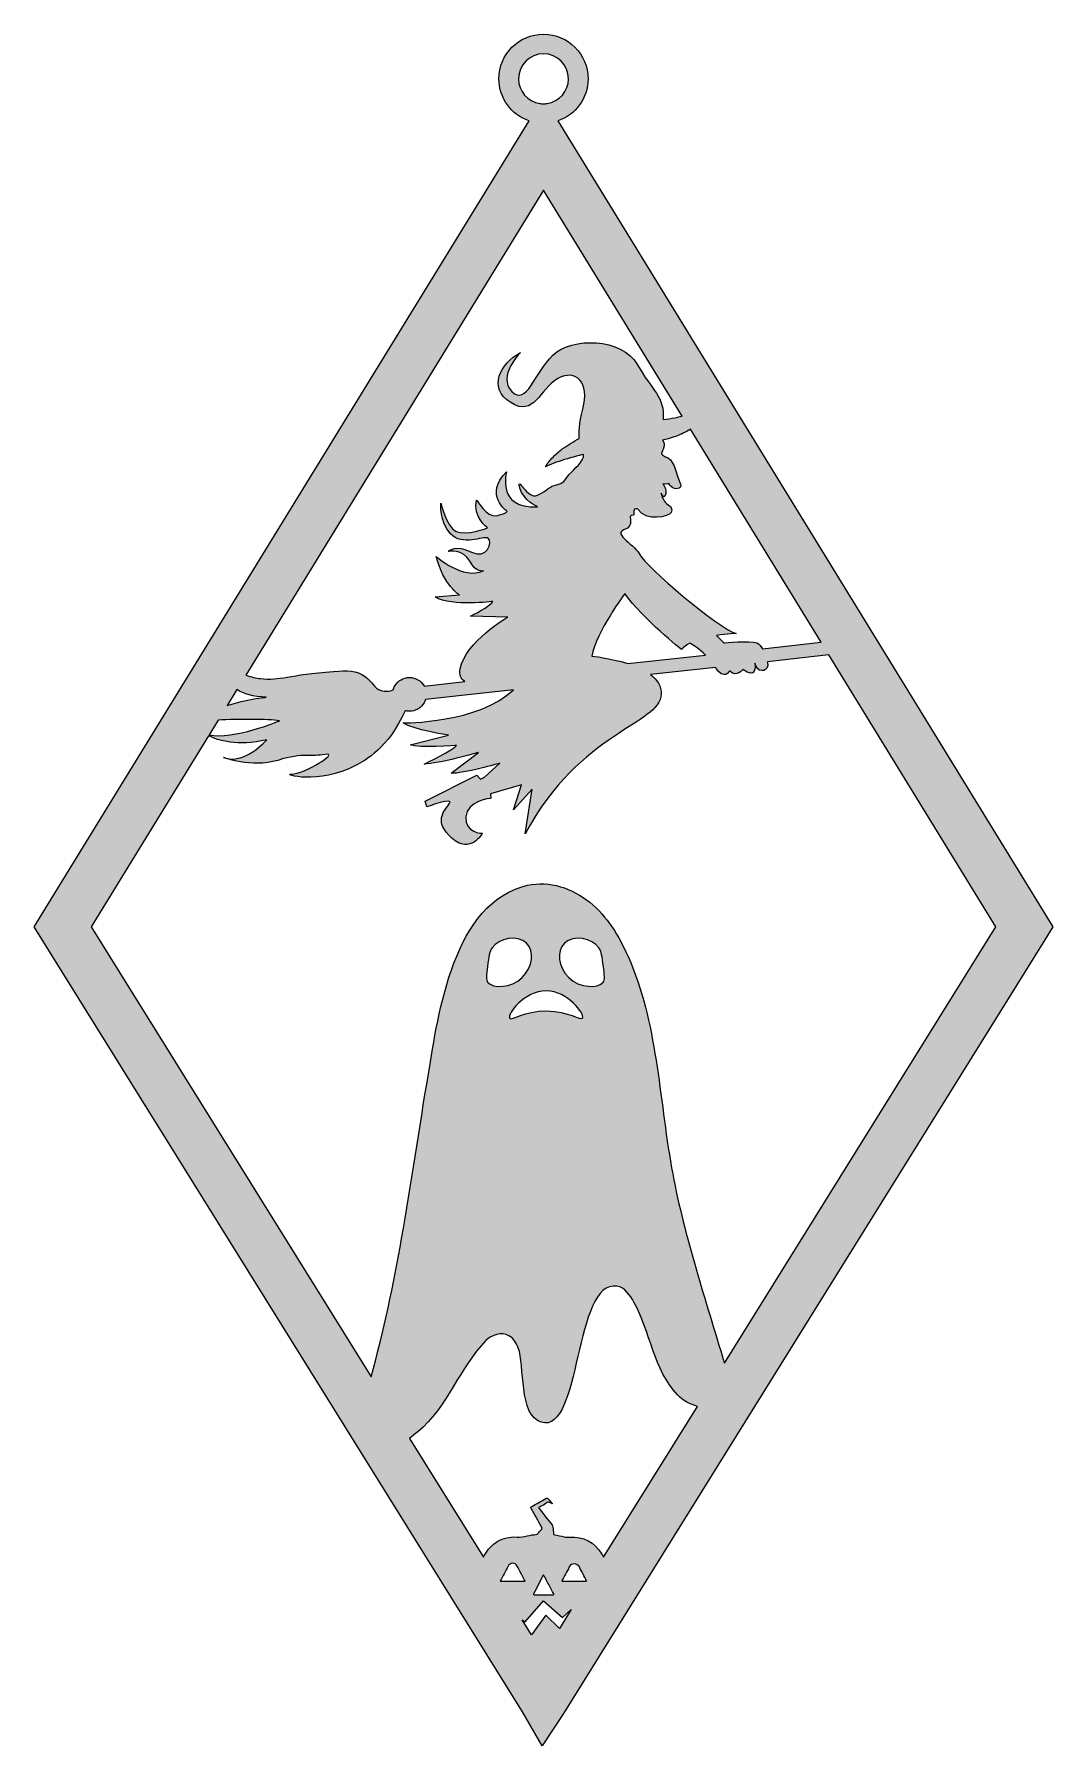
# Model space of a CAD drawing. Extents: x 692 to 2308, y -2858 to -141.
import ezdxf

# ---------------------------------------------------------------- set-up
doc = ezdxf.new("R2010")
doc.units = 0
doc.header["$MEASUREMENT"] = 0
doc.layers.add('Layer 1', color=7, linetype='Continuous')

msp = doc.modelspace()

# ---------------------------------------------------------------- hatches: boundary and pattern name
at = {"layer": 'Layer 1', "true_color": 0x6870b5}
h = msp.add_hatch(color=173, dxfattribs=at)
h.dxf.hatch_style = 2
edge = h.paths.add_edge_path()
edge.add_spline(control_points=[(1523.4, -278.8), (1551.2, -269.3), (1571.1, -243), (1571.1, -211.9), (1571.1, -172.9), (1539.4, -141.2), (1500.4, -141.2), (1461.4, -141.2), (1429.7, -172.9), (1429.7, -211.9), (1429.7, -243), (1449.7, -269.3), (1477.5, -278.8), (1477.5, -278.8), (692.4, -1558.4), (692.4, -1558.4), (692.4, -1558.4), (1466.9, -2804.4), (1466.9, -2804.4), (1466.9, -2804.4), (1498.2, -2858.2), (1498.2, -2858.2), (1498.2, -2858.2), (1532.4, -2806.8), (1532.4, -2806.8), (1532.4, -2806.8), (2295.9, -1578.6), (2295.9, -1578.6), (2295.9, -1578.6), (2308.5, -1558.4), (2308.5, -1558.4), (2308.5, -1558.4), (1523.4, -278.8), (1523.4, -278.8)], knot_values=[0, 0, 0, 0, 1, 1, 1, 2, 2, 2, 3, 3, 3, 4, 4, 4, 5, 5, 5, 6, 6, 6, 7, 7, 7, 8, 8, 8, 9, 9, 9, 10, 10, 10, 11, 11, 11, 11], degree=3, periodic=1)
edge = h.paths.add_edge_path()
edge.add_spline(control_points=[(1653.9, -968.3), (1647.7, -953), (1609.6, -934.6), (1628, -928), (1646.5, -921.5), (1634.2, -905.6), (1639.8, -905.3), (1645.4, -905), (1643.8, -902.6), (1643.9, -897.7), (1644.1, -892.7), (1650.1, -895.1), (1650.1, -895.1), (1663, -916), (1699.9, -907), (1702.9, -900.5), (1705.9, -894), (1702.6, -891.8), (1695.9, -886.5), (1689.2, -881.3), (1687, -869.8), (1687, -869.8), (1687, -869.8), (1691.2, -880.2), (1694, -872.1), (1696.9, -864), (1690, -854.7), (1690, -854.7), (1698, -856.5), (1699.3, -854.1), (1699.3, -854.1), (1703.1, -864.3), (1714.2, -864), (1717.2, -860.6), (1720.2, -857.3), (1718, -859.3), (1710.4, -834.5), (1702.8, -809.7), (1695.4, -814.5), (1691.3, -810.4), (1687.2, -806.2), (1685.6, -810.7), (1690.7, -798.6), (1693, -793.2), (1691.6, -789), (1689.3, -785.9), (1692.4, -785.2), (1695.4, -784.4), (1698.5, -783.4), (1698.5, -783.4), (1707.9, -780.5), (1707.9, -780.5), (1711, -779.3), (1714.2, -778), (1717.3, -776.8), (1720.4, -775.7), (1723.5, -774), (1726.6, -772.4), (1726.6, -772.4), (1731.2, -770), (1731.2, -770), (1732, -769.5), (1732.7, -768.9), (1733.5, -768.4), (1733.5, -768.4), (1940.9, -1106.5), (1940.9, -1106.5), (1940.9, -1106.5), (1848.1, -1116.7), (1848.1, -1116.7), (1845.4, -1112.3), (1842.2, -1108.7), (1838.9, -1107.4), (1828.4, -1103.3), (1786.7, -1107.4), (1786.7, -1107.4), (1786.7, -1107.4), (1774.8, -1095.5), (1774.8, -1095.5), (1792.1, -1092.8), (1806.3, -1092.5), (1806.3, -1092.5), (1779.2, -1086.1), (1660.1, -983.5), (1653.9, -968.3)], knot_values=[0, 0, 0, 0, 1, 1, 1, 2, 2, 2, 3, 3, 3, 4, 4, 4, 5, 5, 5, 6, 6, 6, 7, 7, 7, 8, 8, 8, 9, 9, 9, 10, 10, 10, 11, 11, 11, 12, 12, 12, 13, 13, 13, 14, 14, 14, 15, 15, 15, 16, 16, 16, 17, 17, 17, 18, 18, 18, 19, 19, 19, 20, 20, 20, 21, 21, 21, 22, 22, 22, 23, 23, 23, 24, 24, 24, 25, 25, 25, 26, 26, 26, 27, 27, 27, 28, 28, 28, 28], degree=3, periodic=1)
edge = h.paths.add_edge_path()
edge.add_spline(control_points=[(1757.7, -1126.7), (1757.7, -1126.7), (1634, -1140.3), (1634, -1140.3), (1605.8, -1131.2), (1576.9, -1128.5), (1576.9, -1128.5), (1584.6, -1089.5), (1629.5, -1029.3), (1629.5, -1029.3), (1658.8, -1070), (1719.4, -1117.9), (1719.4, -1117.9), (1722.6, -1114), (1727.3, -1110.7), (1732.6, -1107.9), (1736.4, -1110), (1747.2, -1116.6), (1757.7, -1126.7)], knot_values=[0, 0, 0, 0, 1, 1, 1, 2, 2, 2, 3, 3, 3, 4, 4, 4, 5, 5, 5, 6, 6, 6, 6], degree=3, periodic=1)
edge = h.paths.add_edge_path()
edge.add_spline(control_points=[(1460.8, -211.9), (1460.8, -190), (1478.5, -172.2), (1500.4, -172.2), (1522.4, -172.2), (1540.1, -190), (1540.1, -211.9), (1540.1, -231.8), (1525.5, -248.3), (1506.4, -251.1), (1504.4, -251.5), (1502.4, -251.7), (1500.4, -251.7), (1498.4, -251.7), (1496.4, -251.5), (1494.4, -251.1), (1475.4, -248.3), (1460.8, -231.8), (1460.8, -211.9)], knot_values=[0, 0, 0, 0, 1, 1, 1, 2, 2, 2, 3, 3, 3, 4, 4, 4, 5, 5, 5, 6, 6, 6, 6], degree=3, periodic=1)
edge = h.paths.add_edge_path()
edge.add_spline(control_points=[(1500.4, -388.6), (1500.4, -388.6), (1720.6, -747.4), (1720.6, -747.4), (1716.8, -748.4), (1712.8, -749.3), (1708.9, -750), (1702.9, -751.2), (1696.6, -752), (1690.2, -752.8), (1693.4, -717.2), (1672.5, -706.5), (1649.4, -665.9), (1624.8, -622.6), (1545.1, -621.8), (1515.4, -650.6), (1485.8, -679.5), (1473.9, -732), (1450.1, -708.3), (1426.4, -684.5), (1463.7, -646.4), (1463.7, -646.4), (1432.3, -664.2), (1411.1, -702.4), (1448.5, -726.1), (1485.8, -749.8), (1494.2, -704.1), (1523.1, -687.9), (1551.9, -671.8), (1574, -693.9), (1562.9, -736.3), (1556.9, -759.6), (1556.5, -774.4), (1557.3, -783), (1547.9, -787.8), (1538.8, -793.3), (1530.3, -799.6), (1525.1, -803.6), (1520.1, -807.7), (1515.6, -812.5), (1511, -817.2), (1506.7, -822.1), (1503.6, -827.9), (1515.2, -822.4), (1526.7, -818.6), (1538.3, -815.2), (1546.9, -812.6), (1555.5, -810.4), (1564.1, -808.4), (1565.1, -820.1), (1548.4, -831.1), (1541.3, -840.2), (1533.9, -849.7), (1532, -854.8), (1521, -856.5), (1509.9, -858.2), (1507.2, -865.6), (1490.9, -873), (1474.5, -880.4), (1458, -840.6), (1462.7, -860.7), (1462.7, -861.1), (1462.8, -861.5), (1463, -861.9), (1468.2, -881.3), (1490.9, -891.5), (1490.9, -891.5), (1424.9, -895.1), (1441.9, -835.7), (1441.9, -835.7), (1405.2, -872.4), (1442.7, -898.7), (1442.7, -898.7), (1442.7, -898.7), (1441, -902.5), (1425.8, -905.5), (1410.5, -908.4), (1394.4, -880.9), (1394.4, -880.9), (1387, -907.4), (1411.8, -924.8), (1411.8, -924.8), (1411.8, -924.8), (1377.4, -938.1), (1361.7, -930.5), (1346.1, -922.8), (1337.8, -885.5), (1337.8, -885.5), (1337.8, -885.5), (1334.6, -914.2), (1352.8, -934.3), (1371.1, -954.4), (1405, -937), (1412.8, -941.5), (1420.7, -946), (1410.7, -976.5), (1386.1, -963.3), (1361.5, -950.2), (1349.4, -962.1), (1349.4, -962.1), (1349.4, -962.1), (1373.2, -958.2), (1383.4, -977.5), (1393.5, -996.8), (1405.4, -993.2), (1405.4, -993.2), (1372.3, -1007.9), (1330.4, -970.3), (1330.4, -970.3), (1341.8, -1016.1), (1367.3, -1031.4), (1367.3, -1031.4), (1367.3, -1031.4), (1328.5, -1034.6), (1328.5, -1034.6), (1355.8, -1050.5), (1420, -1041.6), (1420, -1041.6), (1417.5, -1048.6), (1384.4, -1065.1), (1384.4, -1065.1), (1384.4, -1065.1), (1443.6, -1066.4), (1443.6, -1066.4), (1443.6, -1066.4), (1376.8, -1105.2), (1368.2, -1148.7), (1366.4, -1157.9), (1369.5, -1164.4), (1375.4, -1168.8), (1375.4, -1168.8), (1311.1, -1175.9), (1311.1, -1175.9), (1311.1, -1175.8), (1311, -1175.8), (1311, -1175.7), (1306.2, -1167.4), (1297.3, -1162.3), (1287.8, -1162.3), (1278.2, -1162.3), (1269.3, -1167.4), (1264.5, -1175.7), (1263.3, -1177.8), (1262.4, -1179.9), (1261.8, -1182.1), (1255.7, -1184.3), (1249.1, -1185.2), (1242.8, -1183.2), (1231.3, -1179.6), (1228.9, -1169.1), (1217.4, -1160.7), (1204.1, -1151), (1188.6, -1151.2), (1167.3, -1152.7), (1096.7, -1157.5), (1081.9, -1168.2), (1051.2, -1164.1), (1044.7, -1163.3), (1036.9, -1161.6), (1028.1, -1158.5), (1028.1, -1158.5), (1500.4, -388.6), (1500.4, -388.6)], knot_values=[0, 0, 0, 0, 1, 1, 1, 2, 2, 2, 3, 3, 3, 4, 4, 4, 5, 5, 5, 6, 6, 6, 7, 7, 7, 8, 8, 8, 9, 9, 9, 10, 10, 10, 11, 11, 11, 12, 12, 12, 13, 13, 13, 14, 14, 14, 15, 15, 15, 16, 16, 16, 17, 17, 17, 18, 18, 18, 19, 19, 19, 20, 20, 20, 21, 21, 21, 22, 22, 22, 23, 23, 23, 24, 24, 24, 25, 25, 25, 26, 26, 26, 27, 27, 27, 28, 28, 28, 29, 29, 29, 30, 30, 30, 31, 31, 31, 32, 32, 32, 33, 33, 33, 34, 34, 34, 35, 35, 35, 36, 36, 36, 37, 37, 37, 38, 38, 38, 39, 39, 39, 40, 40, 40, 41, 41, 41, 42, 42, 42, 43, 43, 43, 44, 44, 44, 45, 45, 45, 46, 46, 46, 47, 47, 47, 48, 48, 48, 49, 49, 49, 50, 50, 50, 51, 51, 51, 52, 52, 52, 53, 53, 53, 54, 54, 54, 54], degree=3, periodic=1)
edge = h.paths.add_edge_path()
edge.add_spline(control_points=[(984.3, -1229.9), (1015, -1228.8), (1063.3, -1227.8), (1081.7, -1231.1), (1081.7, -1231.1), (1007.5, -1262.2), (970, -1253.2), (970, -1253.2), (984.3, -1229.9), (984.3, -1229.9)], knot_values=[0, 0, 0, 0, 1, 1, 1, 2, 2, 2, 3, 3, 3, 3], degree=3, periodic=1)
edge = h.paths.add_edge_path()
edge.add_spline(control_points=[(1014, -1181.5), (1024.7, -1188.1), (1039.6, -1193), (1060.5, -1193.8), (1060.5, -1193.8), (1028.4, -1196.5), (998.3, -1207), (998.3, -1207), (1014, -1181.5), (1014, -1181.5)], knot_values=[0, 0, 0, 0, 1, 1, 1, 2, 2, 2, 3, 3, 3, 3], degree=3, periodic=1)
h.paths.add_polyline_path([(1471.6, -2661.3), (1500.7, -2628.1), (1530.7, -2654.4), (1544.4, -2641.9), (1525.6, -2672.1), (1503.9, -2650.9), (1481.5, -2681.9), (1466.7, -2658.2)])
edge = h.paths.add_edge_path()
edge.add_spline(control_points=[(1431.9, -2597.1), (1436, -2589), (1440.1, -2581.1), (1444.2, -2573), (1447.3, -2567.2), (1455.6, -2567.1), (1458.7, -2572.9), (1463, -2581), (1467.2, -2588.9), (1471.6, -2597.1), (1471.6, -2597.1), (1431.9, -2597.1), (1431.9, -2597.1)], knot_values=[0, 0, 0, 0, 1, 1, 1, 2, 2, 2, 3, 3, 3, 4, 4, 4, 4], degree=3, periodic=1)
edge = h.paths.add_edge_path()
edge.add_spline(control_points=[(1484.8, -2617), (1489.8, -2607.2), (1494.9, -2597.4), (1499.9, -2587.5), (1500, -2587.4), (1500.2, -2587.2), (1500.5, -2586.8), (1503.7, -2592.8), (1506.8, -2598.5), (1509.9, -2604.2), (1512.1, -2608.5), (1514.4, -2612.8), (1516.7, -2617), (1517.3, -2618.2), (1517.2, -2618.6), (1515.7, -2618.6), (1505.8, -2618.6), (1495.8, -2618.6), (1485.8, -2618.6), (1484.6, -2618.6), (1484, -2618.4), (1484.8, -2617)], knot_values=[0, 0, 0, 0, 1, 1, 1, 2, 2, 2, 3, 3, 3, 4, 4, 4, 5, 5, 5, 6, 6, 6, 7, 7, 7, 7], degree=3, periodic=1)
edge = h.paths.add_edge_path()
edge.add_spline(control_points=[(1529.3, -2597.1), (1533.3, -2589.5), (1537.4, -2581.9), (1541.4, -2574.3), (1544.8, -2567.9), (1554, -2568), (1557.4, -2574.4), (1561.3, -2581.9), (1565.3, -2589.4), (1568.8, -2597.1), (1568.8, -2597.1), (1529.3, -2597.1), (1529.3, -2597.1)], knot_values=[0, 0, 0, 0, 1, 1, 1, 2, 2, 2, 3, 3, 3, 4, 4, 4, 4], degree=3, periodic=1)
edge = h.paths.add_edge_path()
edge.add_spline(control_points=[(1595.9, -2559), (1595, -2557.3), (1594.2, -2555.6), (1593.1, -2553.9), (1581.1, -2534.8), (1564.1, -2525.6), (1541.4, -2527), (1538.7, -2527.2), (1536.1, -2527.5), (1533.4, -2526.7), (1528.3, -2525.2), (1523.1, -2524.2), (1517.9, -2523.6), (1516.8, -2523.4), (1516.5, -2522.9), (1516.4, -2521.8), (1516.1, -2518.3), (1515.6, -2514.7), (1515.3, -2511.1), (1515.2, -2509.8), (1514.7, -2508.8), (1514, -2507.7), (1507.2, -2499.1), (1500.5, -2490.4), (1493.8, -2481.7), (1493, -2480.6), (1492, -2479.9), (1495.5, -2478.5), (1498.9, -2477.3), (1502, -2475.5), (1504.5, -2473), (1506.1, -2471.4), (1507.1, -2470.9), (1508.4, -2471.6), (1510.3, -2472.4), (1512.2, -2473.1), (1514.1, -2473.9), (1514.2, -2473.8), (1514.4, -2473.7), (1514.5, -2473.5), (1512.3, -2471.2), (1510.2, -2469), (1508.2, -2466.6), (1507, -2465.2), (1506, -2464.9), (1504.3, -2465.9), (1496.8, -2470.1), (1489.3, -2474.2), (1481.8, -2478.2), (1480, -2479.1), (1479.9, -2479.8), (1480.8, -2481.5), (1486.5, -2491.5), (1492.1, -2501.6), (1497.7, -2511.6), (1498.5, -2512.9), (1498.5, -2513.8), (1497.2, -2515), (1495.1, -2517), (1493.4, -2519.3), (1491.5, -2521.5), (1490.8, -2522.3), (1490.1, -2522.7), (1489, -2522.8), (1484.2, -2523.2), (1479.4, -2523.9), (1474.6, -2524.9), (1469.2, -2526.1), (1463.9, -2527.4), (1458, -2526.9), (1445.9, -2526), (1434.4, -2528.9), (1424.3, -2536), (1415.8, -2542), (1409.7, -2549.9), (1405, -2558.9), (1405, -2558.9), (1287.7, -2370.2), (1287.7, -2370.2), (1291.9, -2367.1), (1296.3, -2363.7), (1300.8, -2360), (1348.6, -2320.5), (1367.3, -2256.7), (1409, -2215.1), (1418.5, -2205.6), (1433.8, -2200.7), (1445.5, -2207.2), (1452.8, -2211.3), (1457.3, -2218.9), (1460.4, -2226.6), (1471.2, -2254.1), (1460.5, -2333.5), (1497, -2344.7), (1560.3, -2364), (1548.6, -2117.9), (1616.9, -2128.7), (1629.6, -2130.7), (1637.7, -2142.8), (1644, -2154), (1669.5, -2199.6), (1675.5, -2262.6), (1712.9, -2300.9), (1721.8, -2310), (1733.3, -2316.6), (1744.7, -2319.6), (1744.7, -2319.6), (1595.9, -2559), (1595.9, -2559)], knot_values=[0, 0, 0, 0, 1, 1, 1, 2, 2, 2, 3, 3, 3, 4, 4, 4, 5, 5, 5, 6, 6, 6, 7, 7, 7, 8, 8, 8, 9, 9, 9, 10, 10, 10, 11, 11, 11, 12, 12, 12, 13, 13, 13, 14, 14, 14, 15, 15, 15, 16, 16, 16, 17, 17, 17, 18, 18, 18, 19, 19, 19, 20, 20, 20, 21, 21, 21, 22, 22, 22, 23, 23, 23, 24, 24, 24, 25, 25, 25, 26, 26, 26, 27, 27, 27, 28, 28, 28, 29, 29, 29, 30, 30, 30, 31, 31, 31, 32, 32, 32, 33, 33, 33, 34, 34, 34, 35, 35, 35, 36, 36, 36, 36], degree=3, periodic=1)
edge = h.paths.add_edge_path()
edge.add_spline(control_points=[(1562.5, -1703.1), (1559.6, -1707.7), (1540.1, -1691.9), (1505.4, -1691.7), (1469.8, -1691.5), (1449.7, -1707.9), (1446.6, -1703.1), (1442.8, -1697), (1469.5, -1659.9), (1504.6, -1660), (1539.6, -1660), (1566.3, -1697), (1562.5, -1703.1)], knot_values=[0, 0, 0, 0, 1, 1, 1, 2, 2, 2, 3, 3, 3, 4, 4, 4, 4], degree=3, periodic=1)
edge = h.paths.add_edge_path()
edge.add_spline(control_points=[(1533.6, -1584.2), (1548.1, -1569.7), (1577.5, -1577), (1588.2, -1591.3), (1592.4, -1597.1), (1593.4, -1605.2), (1595.5, -1621.3), (1597.3, -1635.1), (1598.1, -1642), (1595.3, -1645.9), (1587.3, -1656.7), (1557.4, -1655.4), (1540.7, -1638.8), (1523.7, -1621.8), (1520.5, -1597.3), (1533.6, -1584.2)], knot_values=[0, 0, 0, 0, 1, 1, 1, 2, 2, 2, 3, 3, 3, 4, 4, 4, 5, 5, 5, 5], degree=3, periodic=1)
edge = h.paths.add_edge_path()
edge.add_spline(control_points=[(1466.4, -1638.8), (1449.7, -1655.4), (1419.8, -1656.7), (1411.8, -1645.9), (1409, -1642), (1409.8, -1635.1), (1411.6, -1621.3), (1413.7, -1605.2), (1414.7, -1597.1), (1418.9, -1591.3), (1429.6, -1577), (1459, -1569.7), (1473.5, -1584.2), (1486.6, -1597.3), (1483.4, -1621.8), (1466.4, -1638.8)], knot_values=[0, 0, 0, 0, 1, 1, 1, 2, 2, 2, 3, 3, 3, 4, 4, 4, 5, 5, 5, 5], degree=3, periodic=1)
edge = h.paths.add_edge_path()
edge.add_spline(control_points=[(1787.4, -2251), (1786.4, -2247.6), (1785.4, -2244.1), (1784.4, -2240.8), (1754.8, -2141.4), (1721.9, -2042.7), (1703.7, -1940.7), (1683.6, -1827.9), (1681.1, -1709.8), (1634.6, -1605.1), (1620.3, -1572.8), (1601.4, -1541.7), (1574, -1519.3), (1546.6, -1497), (1509.7, -1484.4), (1475.2, -1492.2), (1357.4, -1518.8), (1334, -1694.9), (1317.8, -1791.7), (1303.2, -1879.3), (1290.7, -1966.4), (1275.4, -2052.9), (1262.3, -2126.5), (1247.2, -2199.6), (1226.9, -2272.4), (1226.9, -2272.4), (782.9, -1558.1), (782.9, -1558.1), (782.9, -1558.1), (969, -1254.8), (969, -1254.8), (983.9, -1262.3), (1015, -1272.6), (1061.3, -1261.2), (1061.3, -1261.2), (1025.3, -1302.8), (992.6, -1289.2), (992.6, -1289.2), (1036.7, -1306.6), (1078.7, -1293.9), (1120.7, -1281.1), (1130.9, -1288.8), (1154.2, -1284.5), (1177.5, -1280.3), (1121.5, -1315.9), (1099.9, -1315.9), (1085.6, -1315.9), (1143.3, -1333.3), (1202.4, -1301.9), (1217.4, -1294), (1254.5, -1274.7), (1280.9, -1215.1), (1283.1, -1215.7), (1285.4, -1216), (1287.8, -1216), (1297.3, -1216), (1306.2, -1210.9), (1311, -1202.5), (1312, -1200.8), (1312.7, -1199.1), (1313.3, -1197.2), (1313.3, -1197.2), (1452.7, -1181.8), (1452.7, -1181.8), (1398.8, -1235.1), (1277.9, -1234.6), (1277.9, -1234.6), (1292.5, -1244.8), (1349.8, -1254), (1349.8, -1254), (1349.8, -1254), (1288.7, -1269.3), (1288.7, -1269.3), (1301.4, -1274.7), (1362.5, -1270.2), (1362.5, -1270.2), (1360.6, -1275.6), (1311, -1299.8), (1311, -1299.8), (1332.6, -1299.8), (1397.5, -1281.4), (1397.5, -1281.4), (1397.5, -1281.4), (1353.9, -1314.4), (1353.9, -1314.4), (1372.3, -1315.4), (1430.9, -1298.5), (1430.9, -1298.5), (1430.9, -1298.5), (1406.7, -1320.8), (1406.7, -1320.8), (1406.7, -1320.8), (1400.6, -1323.6), (1400.6, -1323.6), (1400.6, -1323.6), (1394.6, -1317.6), (1394.6, -1317.6), (1394.6, -1317.6), (1312.9, -1358.9), (1312.9, -1358.9), (1312.9, -1358.9), (1315.1, -1367.9), (1315.1, -1367.9), (1315.1, -1367.9), (1360.3, -1351), (1351, -1363.1), (1341.8, -1375.2), (1325.9, -1391.1), (1355.2, -1417.5), (1384.4, -1443.9), (1403.5, -1409.8), (1403.5, -1409.8), (1403.5, -1409.8), (1375.8, -1409.5), (1377.1, -1383.7), (1378.4, -1358), (1416.7, -1354), (1416.7, -1354), (1416.7, -1354), (1416.2, -1346.9), (1416.2, -1346.9), (1416.2, -1346.9), (1465.8, -1332.9), (1465.8, -1332.9), (1465.8, -1332.9), (1453.1, -1372.3), (1453.1, -1372.3), (1453.1, -1372.3), (1482.4, -1339.9), (1482.4, -1339.9), (1482.4, -1339.9), (1471.6, -1410.5), (1471.6, -1410.5), (1558.7, -1247), (1684.6, -1238.3), (1687.2, -1188.7), (1687.8, -1176), (1680.9, -1165.9), (1670.3, -1157.8), (1670.3, -1157.8), (1773.4, -1146.5), (1773.4, -1146.5), (1786.9, -1168.6), (1795.8, -1151.8), (1795.8, -1151.8), (1806.3, -1163.4), (1816.6, -1149.7), (1816.6, -1149.7), (1838.2, -1165.8), (1836.5, -1144.5), (1835.8, -1139.6), (1835.8, -1139.6), (1835.9, -1139.6), (1835.9, -1139.6), (1839.5, -1156.8), (1854.2, -1152.4), (1856, -1144.9), (1856.5, -1143.2), (1856.3, -1140.5), (1855.8, -1137.4), (1855.8, -1137.4), (1953.2, -1126.6), (1953.2, -1126.6), (1953.2, -1126.6), (2218, -1558.1), (2218, -1558.1), (2218, -1558.1), (1787.4, -2251), (1787.4, -2251)], knot_values=[0, 0, 0, 0, 1, 1, 1, 2, 2, 2, 3, 3, 3, 4, 4, 4, 5, 5, 5, 6, 6, 6, 7, 7, 7, 8, 8, 8, 9, 9, 9, 10, 10, 10, 11, 11, 11, 12, 12, 12, 13, 13, 13, 14, 14, 14, 15, 15, 15, 16, 16, 16, 17, 17, 17, 18, 18, 18, 19, 19, 19, 20, 20, 20, 21, 21, 21, 22, 22, 22, 23, 23, 23, 24, 24, 24, 25, 25, 25, 26, 26, 26, 27, 27, 27, 28, 28, 28, 29, 29, 29, 30, 30, 30, 31, 31, 31, 32, 32, 32, 33, 33, 33, 34, 34, 34, 35, 35, 35, 36, 36, 36, 37, 37, 37, 38, 38, 38, 39, 39, 39, 40, 40, 40, 41, 41, 41, 42, 42, 42, 43, 43, 43, 44, 44, 44, 45, 45, 45, 46, 46, 46, 47, 47, 47, 48, 48, 48, 49, 49, 49, 50, 50, 50, 51, 51, 51, 52, 52, 52, 53, 53, 53, 54, 54, 54, 55, 55, 55, 56, 56, 56, 56], degree=3, periodic=1)

# ---------------------------------------------------------------- linework, layer by layer
at = {"layer": 'Layer 1', "lineweight": 0}
msp.add_lwpolyline([(1471.6, -2661.3), (1500.7, -2628.1), (1530.7, -2654.4), (1544.4, -2641.9), (1525.6, -2672.1), (1503.9, -2650.9), (1481.5, -2681.9), (1466.7, -2658.2), (1471.6, -2661.3)], dxfattribs=at)
for points, knots in [([(1523.4, -278.8), (1551.2, -269.3), (1571.1, -243), (1571.1, -211.9), (1571.1, -172.9), (1539.4, -141.2), (1500.4, -141.2), (1461.4, -141.2), (1429.7, -172.9), (1429.7, -211.9), (1429.7, -243), (1449.7, -269.3), (1477.5, -278.8), (1477.5, -278.8), (692.4, -1558.4), (692.4, -1558.4), (692.4, -1558.4), (1466.9, -2804.4), (1466.9, -2804.4), (1466.9, -2804.4), (1498.2, -2858.2), (1498.2, -2858.2), (1498.2, -2858.2), (1532.4, -2806.8), (1532.4, -2806.8), (1532.4, -2806.8), (2295.9, -1578.6), (2295.9, -1578.6), (2295.9, -1578.6), (2308.5, -1558.4), (2308.5, -1558.4), (2308.5, -1558.4), (1523.4, -278.8), (1523.4, -278.8)], [0, 0, 0, 0, 1, 1, 1, 2, 2, 2, 3, 3, 3, 4, 4, 4, 5, 5, 5, 6, 6, 6, 7, 7, 7, 8, 8, 8, 9, 9, 9, 10, 10, 10, 11, 11, 11, 11]), ([(1460.8, -211.9), (1460.8, -190), (1478.5, -172.2), (1500.4, -172.2), (1522.4, -172.2), (1540.1, -190), (1540.1, -211.9), (1540.1, -231.8), (1525.5, -248.3), (1506.4, -251.1), (1504.4, -251.5), (1502.4, -251.7), (1500.4, -251.7), (1498.4, -251.7), (1496.4, -251.5), (1494.4, -251.1), (1475.4, -248.3), (1460.8, -231.8), (1460.8, -211.9)], [0, 0, 0, 0, 1, 1, 1, 2, 2, 2, 3, 3, 3, 4, 4, 4, 5, 5, 5, 6, 6, 6, 6]), ([(1500.4, -388.6), (1500.4, -388.6), (1720.6, -747.4), (1720.6, -747.4), (1716.8, -748.4), (1712.8, -749.3), (1708.9, -750), (1702.9, -751.2), (1696.6, -752), (1690.2, -752.8), (1693.4, -717.2), (1672.5, -706.5), (1649.4, -665.9), (1624.8, -622.6), (1545.1, -621.8), (1515.4, -650.6), (1485.8, -679.5), (1473.9, -732), (1450.1, -708.3), (1426.4, -684.5), (1463.7, -646.4), (1463.7, -646.4), (1432.3, -664.2), (1411.1, -702.4), (1448.5, -726.1), (1485.8, -749.8), (1494.2, -704.1), (1523.1, -687.9), (1551.9, -671.8), (1574, -693.9), (1562.9, -736.3), (1556.9, -759.6), (1556.5, -774.4), (1557.3, -783), (1547.9, -787.8), (1538.8, -793.3), (1530.3, -799.6), (1525.1, -803.6), (1520.1, -807.7), (1515.6, -812.5), (1511, -817.2), (1506.7, -822.1), (1503.6, -827.9), (1515.2, -822.4), (1526.7, -818.6), (1538.3, -815.2), (1546.9, -812.6), (1555.5, -810.4), (1564.1, -808.4), (1565.1, -820.1), (1548.4, -831.1), (1541.3, -840.2), (1533.9, -849.7), (1532, -854.8), (1521, -856.5), (1509.9, -858.2), (1507.2, -865.6), (1490.9, -873), (1474.5, -880.4), (1458, -840.6), (1462.7, -860.7), (1462.7, -861.1), (1462.8, -861.5), (1463, -861.9), (1468.2, -881.3), (1490.9, -891.5), (1490.9, -891.5), (1424.9, -895.1), (1441.9, -835.7), (1441.9, -835.7), (1405.2, -872.4), (1442.7, -898.7), (1442.7, -898.7), (1442.7, -898.7), (1441, -902.5), (1425.8, -905.5), (1410.5, -908.4), (1394.4, -880.9), (1394.4, -880.9), (1387, -907.4), (1411.8, -924.8), (1411.8, -924.8), (1411.8, -924.8), (1377.4, -938.1), (1361.7, -930.5), (1346.1, -922.8), (1337.8, -885.5), (1337.8, -885.5), (1337.8, -885.5), (1334.6, -914.2), (1352.8, -934.3), (1371.1, -954.4), (1405, -937), (1412.8, -941.5), (1420.7, -946), (1410.7, -976.5), (1386.1, -963.3), (1361.5, -950.2), (1349.4, -962.1), (1349.4, -962.1), (1349.4, -962.1), (1373.2, -958.2), (1383.4, -977.5), (1393.5, -996.8), (1405.4, -993.2), (1405.4, -993.2), (1372.3, -1007.9), (1330.4, -970.3), (1330.4, -970.3), (1341.8, -1016.1), (1367.3, -1031.4), (1367.3, -1031.4), (1367.3, -1031.4), (1328.5, -1034.6), (1328.5, -1034.6), (1355.8, -1050.5), (1420, -1041.6), (1420, -1041.6), (1417.5, -1048.6), (1384.4, -1065.1), (1384.4, -1065.1), (1384.4, -1065.1), (1443.6, -1066.4), (1443.6, -1066.4), (1443.6, -1066.4), (1376.8, -1105.2), (1368.2, -1148.7), (1366.4, -1157.9), (1369.5, -1164.4), (1375.4, -1168.8), (1375.4, -1168.8), (1311.1, -1175.9), (1311.1, -1175.9), (1311.1, -1175.8), (1311, -1175.8), (1311, -1175.7), (1306.2, -1167.4), (1297.3, -1162.3), (1287.8, -1162.3), (1278.2, -1162.3), (1269.3, -1167.4), (1264.5, -1175.7), (1263.3, -1177.8), (1262.4, -1179.9), (1261.8, -1182.1), (1255.7, -1184.3), (1249.1, -1185.2), (1242.8, -1183.2), (1231.3, -1179.6), (1228.9, -1169.1), (1217.4, -1160.7), (1204.1, -1151), (1188.6, -1151.2), (1167.3, -1152.7), (1096.7, -1157.5), (1081.9, -1168.2), (1051.2, -1164.1), (1044.7, -1163.3), (1036.9, -1161.6), (1028.1, -1158.5), (1028.1, -1158.5), (1500.4, -388.6), (1500.4, -388.6)], [0, 0, 0, 0, 1, 1, 1, 2, 2, 2, 3, 3, 3, 4, 4, 4, 5, 5, 5, 6, 6, 6, 7, 7, 7, 8, 8, 8, 9, 9, 9, 10, 10, 10, 11, 11, 11, 12, 12, 12, 13, 13, 13, 14, 14, 14, 15, 15, 15, 16, 16, 16, 17, 17, 17, 18, 18, 18, 19, 19, 19, 20, 20, 20, 21, 21, 21, 22, 22, 22, 23, 23, 23, 24, 24, 24, 25, 25, 25, 26, 26, 26, 27, 27, 27, 28, 28, 28, 29, 29, 29, 30, 30, 30, 31, 31, 31, 32, 32, 32, 33, 33, 33, 34, 34, 34, 35, 35, 35, 36, 36, 36, 37, 37, 37, 38, 38, 38, 39, 39, 39, 40, 40, 40, 41, 41, 41, 42, 42, 42, 43, 43, 43, 44, 44, 44, 45, 45, 45, 46, 46, 46, 47, 47, 47, 48, 48, 48, 49, 49, 49, 50, 50, 50, 51, 51, 51, 52, 52, 52, 53, 53, 53, 54, 54, 54, 54]), ([(1653.9, -968.3), (1647.7, -953), (1609.6, -934.6), (1628, -928), (1646.5, -921.5), (1634.2, -905.6), (1639.8, -905.3), (1645.4, -905), (1643.8, -902.6), (1643.9, -897.7), (1644.1, -892.7), (1650.1, -895.1), (1650.1, -895.1), (1663, -916), (1699.9, -907), (1702.9, -900.5), (1705.9, -894), (1702.6, -891.8), (1695.9, -886.5), (1689.2, -881.3), (1687, -869.8), (1687, -869.8), (1687, -869.8), (1691.2, -880.2), (1694, -872.1), (1696.9, -864), (1690, -854.7), (1690, -854.7), (1698, -856.5), (1699.3, -854.1), (1699.3, -854.1), (1703.1, -864.3), (1714.2, -864), (1717.2, -860.6), (1720.2, -857.3), (1718, -859.3), (1710.4, -834.5), (1702.8, -809.7), (1695.4, -814.5), (1691.3, -810.4), (1687.2, -806.2), (1685.6, -810.7), (1690.7, -798.6), (1693, -793.2), (1691.6, -789), (1689.3, -785.9), (1692.4, -785.2), (1695.4, -784.4), (1698.5, -783.4), (1698.5, -783.4), (1707.9, -780.5), (1707.9, -780.5), (1711, -779.3), (1714.2, -778), (1717.3, -776.8), (1720.4, -775.7), (1723.5, -774), (1726.6, -772.4), (1726.6, -772.4), (1731.2, -770), (1731.2, -770), (1732, -769.5), (1732.7, -768.9), (1733.5, -768.4), (1733.5, -768.4), (1940.9, -1106.5), (1940.9, -1106.5), (1940.9, -1106.5), (1848.1, -1116.7), (1848.1, -1116.7), (1845.4, -1112.3), (1842.2, -1108.7), (1838.9, -1107.4), (1828.4, -1103.3), (1786.7, -1107.4), (1786.7, -1107.4), (1786.7, -1107.4), (1774.8, -1095.5), (1774.8, -1095.5), (1792.1, -1092.8), (1806.3, -1092.5), (1806.3, -1092.5), (1779.2, -1086.1), (1660.1, -983.5), (1653.9, -968.3)], [0, 0, 0, 0, 1, 1, 1, 2, 2, 2, 3, 3, 3, 4, 4, 4, 5, 5, 5, 6, 6, 6, 7, 7, 7, 8, 8, 8, 9, 9, 9, 10, 10, 10, 11, 11, 11, 12, 12, 12, 13, 13, 13, 14, 14, 14, 15, 15, 15, 16, 16, 16, 17, 17, 17, 18, 18, 18, 19, 19, 19, 20, 20, 20, 21, 21, 21, 22, 22, 22, 23, 23, 23, 24, 24, 24, 25, 25, 25, 26, 26, 26, 27, 27, 27, 28, 28, 28, 28]), ([(1757.7, -1126.7), (1757.7, -1126.7), (1634, -1140.3), (1634, -1140.3), (1605.8, -1131.2), (1576.9, -1128.5), (1576.9, -1128.5), (1584.6, -1089.5), (1629.5, -1029.3), (1629.5, -1029.3), (1658.8, -1070), (1719.4, -1117.9), (1719.4, -1117.9), (1722.6, -1114), (1727.3, -1110.7), (1732.6, -1107.9), (1736.4, -1110), (1747.2, -1116.6), (1757.7, -1126.7)], [0, 0, 0, 0, 1, 1, 1, 2, 2, 2, 3, 3, 3, 4, 4, 4, 5, 5, 5, 6, 6, 6, 6]), ([(1787.4, -2251), (1786.4, -2247.6), (1785.4, -2244.1), (1784.4, -2240.8), (1754.8, -2141.4), (1721.9, -2042.7), (1703.7, -1940.7), (1683.6, -1827.9), (1681.1, -1709.8), (1634.6, -1605.1), (1620.3, -1572.8), (1601.4, -1541.7), (1574, -1519.3), (1546.6, -1497), (1509.7, -1484.4), (1475.2, -1492.2), (1357.4, -1518.8), (1334, -1694.9), (1317.8, -1791.7), (1303.2, -1879.3), (1290.7, -1966.4), (1275.4, -2052.9), (1262.3, -2126.5), (1247.2, -2199.6), (1226.9, -2272.4), (1226.9, -2272.4), (782.9, -1558.1), (782.9, -1558.1), (782.9, -1558.1), (969, -1254.8), (969, -1254.8), (983.9, -1262.3), (1015, -1272.6), (1061.3, -1261.2), (1061.3, -1261.2), (1025.3, -1302.8), (992.6, -1289.2), (992.6, -1289.2), (1036.7, -1306.6), (1078.7, -1293.9), (1120.7, -1281.1), (1130.9, -1288.8), (1154.2, -1284.5), (1177.5, -1280.3), (1121.5, -1315.9), (1099.9, -1315.9), (1085.6, -1315.9), (1143.3, -1333.3), (1202.4, -1301.9), (1217.4, -1294), (1254.5, -1274.7), (1280.9, -1215.1), (1283.1, -1215.7), (1285.4, -1216), (1287.8, -1216), (1297.3, -1216), (1306.2, -1210.9), (1311, -1202.5), (1312, -1200.8), (1312.7, -1199.1), (1313.3, -1197.2), (1313.3, -1197.2), (1452.7, -1181.8), (1452.7, -1181.8), (1398.8, -1235.1), (1277.9, -1234.6), (1277.9, -1234.6), (1292.5, -1244.8), (1349.8, -1254), (1349.8, -1254), (1349.8, -1254), (1288.7, -1269.3), (1288.7, -1269.3), (1301.4, -1274.7), (1362.5, -1270.2), (1362.5, -1270.2), (1360.6, -1275.6), (1311, -1299.8), (1311, -1299.8), (1332.6, -1299.8), (1397.5, -1281.4), (1397.5, -1281.4), (1397.5, -1281.4), (1353.9, -1314.4), (1353.9, -1314.4), (1372.3, -1315.4), (1430.9, -1298.5), (1430.9, -1298.5), (1430.9, -1298.5), (1406.7, -1320.8), (1406.7, -1320.8), (1406.7, -1320.8), (1400.6, -1323.6), (1400.6, -1323.6), (1400.6, -1323.6), (1394.6, -1317.6), (1394.6, -1317.6), (1394.6, -1317.6), (1312.9, -1358.9), (1312.9, -1358.9), (1312.9, -1358.9), (1315.1, -1367.9), (1315.1, -1367.9), (1315.1, -1367.9), (1360.3, -1351), (1351, -1363.1), (1341.8, -1375.2), (1325.9, -1391.1), (1355.2, -1417.5), (1384.4, -1443.9), (1403.5, -1409.8), (1403.5, -1409.8), (1403.5, -1409.8), (1375.8, -1409.5), (1377.1, -1383.7), (1378.4, -1358), (1416.7, -1354), (1416.7, -1354), (1416.7, -1354), (1416.2, -1346.9), (1416.2, -1346.9), (1416.2, -1346.9), (1465.8, -1332.9), (1465.8, -1332.9), (1465.8, -1332.9), (1453.1, -1372.3), (1453.1, -1372.3), (1453.1, -1372.3), (1482.4, -1339.9), (1482.4, -1339.9), (1482.4, -1339.9), (1471.6, -1410.5), (1471.6, -1410.5), (1558.7, -1247), (1684.6, -1238.3), (1687.2, -1188.7), (1687.8, -1176), (1680.9, -1165.9), (1670.3, -1157.8), (1670.3, -1157.8), (1773.4, -1146.5), (1773.4, -1146.5), (1786.9, -1168.6), (1795.8, -1151.8), (1795.8, -1151.8), (1806.3, -1163.4), (1816.6, -1149.7), (1816.6, -1149.7), (1838.2, -1165.8), (1836.5, -1144.5), (1835.8, -1139.6), (1835.8, -1139.6), (1835.9, -1139.6), (1835.9, -1139.6), (1839.5, -1156.8), (1854.2, -1152.4), (1856, -1144.9), (1856.5, -1143.2), (1856.3, -1140.5), (1855.8, -1137.4), (1855.8, -1137.4), (1953.2, -1126.6), (1953.2, -1126.6), (1953.2, -1126.6), (2218, -1558.1), (2218, -1558.1), (2218, -1558.1), (1787.4, -2251), (1787.4, -2251)], [0, 0, 0, 0, 1, 1, 1, 2, 2, 2, 3, 3, 3, 4, 4, 4, 5, 5, 5, 6, 6, 6, 7, 7, 7, 8, 8, 8, 9, 9, 9, 10, 10, 10, 11, 11, 11, 12, 12, 12, 13, 13, 13, 14, 14, 14, 15, 15, 15, 16, 16, 16, 17, 17, 17, 18, 18, 18, 19, 19, 19, 20, 20, 20, 21, 21, 21, 22, 22, 22, 23, 23, 23, 24, 24, 24, 25, 25, 25, 26, 26, 26, 27, 27, 27, 28, 28, 28, 29, 29, 29, 30, 30, 30, 31, 31, 31, 32, 32, 32, 33, 33, 33, 34, 34, 34, 35, 35, 35, 36, 36, 36, 37, 37, 37, 38, 38, 38, 39, 39, 39, 40, 40, 40, 41, 41, 41, 42, 42, 42, 43, 43, 43, 44, 44, 44, 45, 45, 45, 46, 46, 46, 47, 47, 47, 48, 48, 48, 49, 49, 49, 50, 50, 50, 51, 51, 51, 52, 52, 52, 53, 53, 53, 54, 54, 54, 55, 55, 55, 56, 56, 56, 56]), ([(1014, -1181.5), (1024.7, -1188.1), (1039.6, -1193), (1060.5, -1193.8), (1060.5, -1193.8), (1028.4, -1196.5), (998.3, -1207), (998.3, -1207), (1014, -1181.5), (1014, -1181.5)], [0, 0, 0, 0, 1, 1, 1, 2, 2, 2, 3, 3, 3, 3]), ([(984.3, -1229.9), (1015, -1228.8), (1063.3, -1227.8), (1081.7, -1231.1), (1081.7, -1231.1), (1007.5, -1262.2), (970, -1253.2), (970, -1253.2), (984.3, -1229.9), (984.3, -1229.9)], [0, 0, 0, 0, 1, 1, 1, 2, 2, 2, 3, 3, 3, 3]), ([(1466.4, -1638.8), (1449.7, -1655.4), (1419.8, -1656.7), (1411.8, -1645.9), (1409, -1642), (1409.8, -1635.1), (1411.6, -1621.3), (1413.7, -1605.2), (1414.7, -1597.1), (1418.9, -1591.3), (1429.6, -1577), (1459, -1569.7), (1473.5, -1584.2), (1486.6, -1597.3), (1483.4, -1621.8), (1466.4, -1638.8)], [0, 0, 0, 0, 1, 1, 1, 2, 2, 2, 3, 3, 3, 4, 4, 4, 5, 5, 5, 5]), ([(1533.6, -1584.2), (1548.1, -1569.7), (1577.5, -1577), (1588.2, -1591.3), (1592.4, -1597.1), (1593.4, -1605.2), (1595.5, -1621.3), (1597.3, -1635.1), (1598.1, -1642), (1595.3, -1645.9), (1587.3, -1656.7), (1557.4, -1655.4), (1540.7, -1638.8), (1523.7, -1621.8), (1520.5, -1597.3), (1533.6, -1584.2)], [0, 0, 0, 0, 1, 1, 1, 2, 2, 2, 3, 3, 3, 4, 4, 4, 5, 5, 5, 5]), ([(1562.5, -1703.1), (1559.6, -1707.7), (1540.1, -1691.9), (1505.4, -1691.7), (1469.8, -1691.5), (1449.7, -1707.9), (1446.6, -1703.1), (1442.8, -1697), (1469.5, -1659.9), (1504.6, -1660), (1539.6, -1660), (1566.3, -1697), (1562.5, -1703.1)], [0, 0, 0, 0, 1, 1, 1, 2, 2, 2, 3, 3, 3, 4, 4, 4, 4]), ([(1595.9, -2559), (1595, -2557.3), (1594.2, -2555.6), (1593.1, -2553.9), (1581.1, -2534.8), (1564.1, -2525.6), (1541.4, -2527), (1538.7, -2527.2), (1536.1, -2527.5), (1533.4, -2526.7), (1528.3, -2525.2), (1523.1, -2524.2), (1517.9, -2523.6), (1516.8, -2523.4), (1516.5, -2522.9), (1516.4, -2521.8), (1516.1, -2518.3), (1515.6, -2514.7), (1515.3, -2511.1), (1515.2, -2509.8), (1514.7, -2508.8), (1514, -2507.7), (1507.2, -2499.1), (1500.5, -2490.4), (1493.8, -2481.7), (1493, -2480.6), (1492, -2479.9), (1495.5, -2478.5), (1498.9, -2477.3), (1502, -2475.5), (1504.5, -2473), (1506.1, -2471.4), (1507.1, -2470.9), (1508.4, -2471.6), (1510.3, -2472.4), (1512.2, -2473.1), (1514.1, -2473.9), (1514.2, -2473.8), (1514.4, -2473.7), (1514.5, -2473.5), (1512.3, -2471.2), (1510.2, -2469), (1508.2, -2466.6), (1507, -2465.2), (1506, -2464.9), (1504.3, -2465.9), (1496.8, -2470.1), (1489.3, -2474.2), (1481.8, -2478.2), (1480, -2479.1), (1479.9, -2479.8), (1480.8, -2481.5), (1486.5, -2491.5), (1492.1, -2501.6), (1497.7, -2511.6), (1498.5, -2512.9), (1498.5, -2513.8), (1497.2, -2515), (1495.1, -2517), (1493.4, -2519.3), (1491.5, -2521.5), (1490.8, -2522.3), (1490.1, -2522.7), (1489, -2522.8), (1484.2, -2523.2), (1479.4, -2523.9), (1474.6, -2524.9), (1469.2, -2526.1), (1463.9, -2527.4), (1458, -2526.9), (1445.9, -2526), (1434.4, -2528.9), (1424.3, -2536), (1415.8, -2542), (1409.7, -2549.9), (1405, -2558.9), (1405, -2558.9), (1287.7, -2370.2), (1287.7, -2370.2), (1291.9, -2367.1), (1296.3, -2363.7), (1300.8, -2360), (1348.6, -2320.5), (1367.3, -2256.7), (1409, -2215.1), (1418.5, -2205.6), (1433.8, -2200.7), (1445.5, -2207.2), (1452.8, -2211.3), (1457.3, -2218.9), (1460.4, -2226.6), (1471.2, -2254.1), (1460.5, -2333.5), (1497, -2344.7), (1560.3, -2364), (1548.6, -2117.9), (1616.9, -2128.7), (1629.6, -2130.7), (1637.7, -2142.8), (1644, -2154), (1669.5, -2199.6), (1675.5, -2262.6), (1712.9, -2300.9), (1721.8, -2310), (1733.3, -2316.6), (1744.7, -2319.6), (1744.7, -2319.6), (1595.9, -2559), (1595.9, -2559)], [0, 0, 0, 0, 1, 1, 1, 2, 2, 2, 3, 3, 3, 4, 4, 4, 5, 5, 5, 6, 6, 6, 7, 7, 7, 8, 8, 8, 9, 9, 9, 10, 10, 10, 11, 11, 11, 12, 12, 12, 13, 13, 13, 14, 14, 14, 15, 15, 15, 16, 16, 16, 17, 17, 17, 18, 18, 18, 19, 19, 19, 20, 20, 20, 21, 21, 21, 22, 22, 22, 23, 23, 23, 24, 24, 24, 25, 25, 25, 26, 26, 26, 27, 27, 27, 28, 28, 28, 29, 29, 29, 30, 30, 30, 31, 31, 31, 32, 32, 32, 33, 33, 33, 34, 34, 34, 35, 35, 35, 36, 36, 36, 36]), ([(1431.9, -2597.1), (1436, -2589), (1440.1, -2581.1), (1444.2, -2573), (1447.3, -2567.2), (1455.6, -2567.1), (1458.7, -2572.9), (1463, -2581), (1467.2, -2588.9), (1471.6, -2597.1), (1471.6, -2597.1), (1431.9, -2597.1), (1431.9, -2597.1)], [0, 0, 0, 0, 1, 1, 1, 2, 2, 2, 3, 3, 3, 4, 4, 4, 4]), ([(1529.3, -2597.1), (1533.3, -2589.5), (1537.4, -2581.9), (1541.4, -2574.3), (1544.8, -2567.9), (1554, -2568), (1557.4, -2574.4), (1561.3, -2581.9), (1565.3, -2589.4), (1568.8, -2597.1), (1568.8, -2597.1), (1529.3, -2597.1), (1529.3, -2597.1)], [0, 0, 0, 0, 1, 1, 1, 2, 2, 2, 3, 3, 3, 4, 4, 4, 4]), ([(1484.8, -2617), (1489.8, -2607.2), (1494.9, -2597.4), (1499.9, -2587.5), (1500, -2587.4), (1500.2, -2587.2), (1500.5, -2586.8), (1503.7, -2592.8), (1506.8, -2598.5), (1509.9, -2604.2), (1512.1, -2608.5), (1514.4, -2612.8), (1516.7, -2617), (1517.3, -2618.2), (1517.2, -2618.6), (1515.7, -2618.6), (1505.8, -2618.6), (1495.8, -2618.6), (1485.8, -2618.6), (1484.6, -2618.6), (1484, -2618.4), (1484.8, -2617)], [0, 0, 0, 0, 1, 1, 1, 2, 2, 2, 3, 3, 3, 4, 4, 4, 5, 5, 5, 6, 6, 6, 7, 7, 7, 7])]:
    msp.add_open_spline(points, degree=3, knots=knots, dxfattribs=at)

doc.saveas('drawing.dxf')
